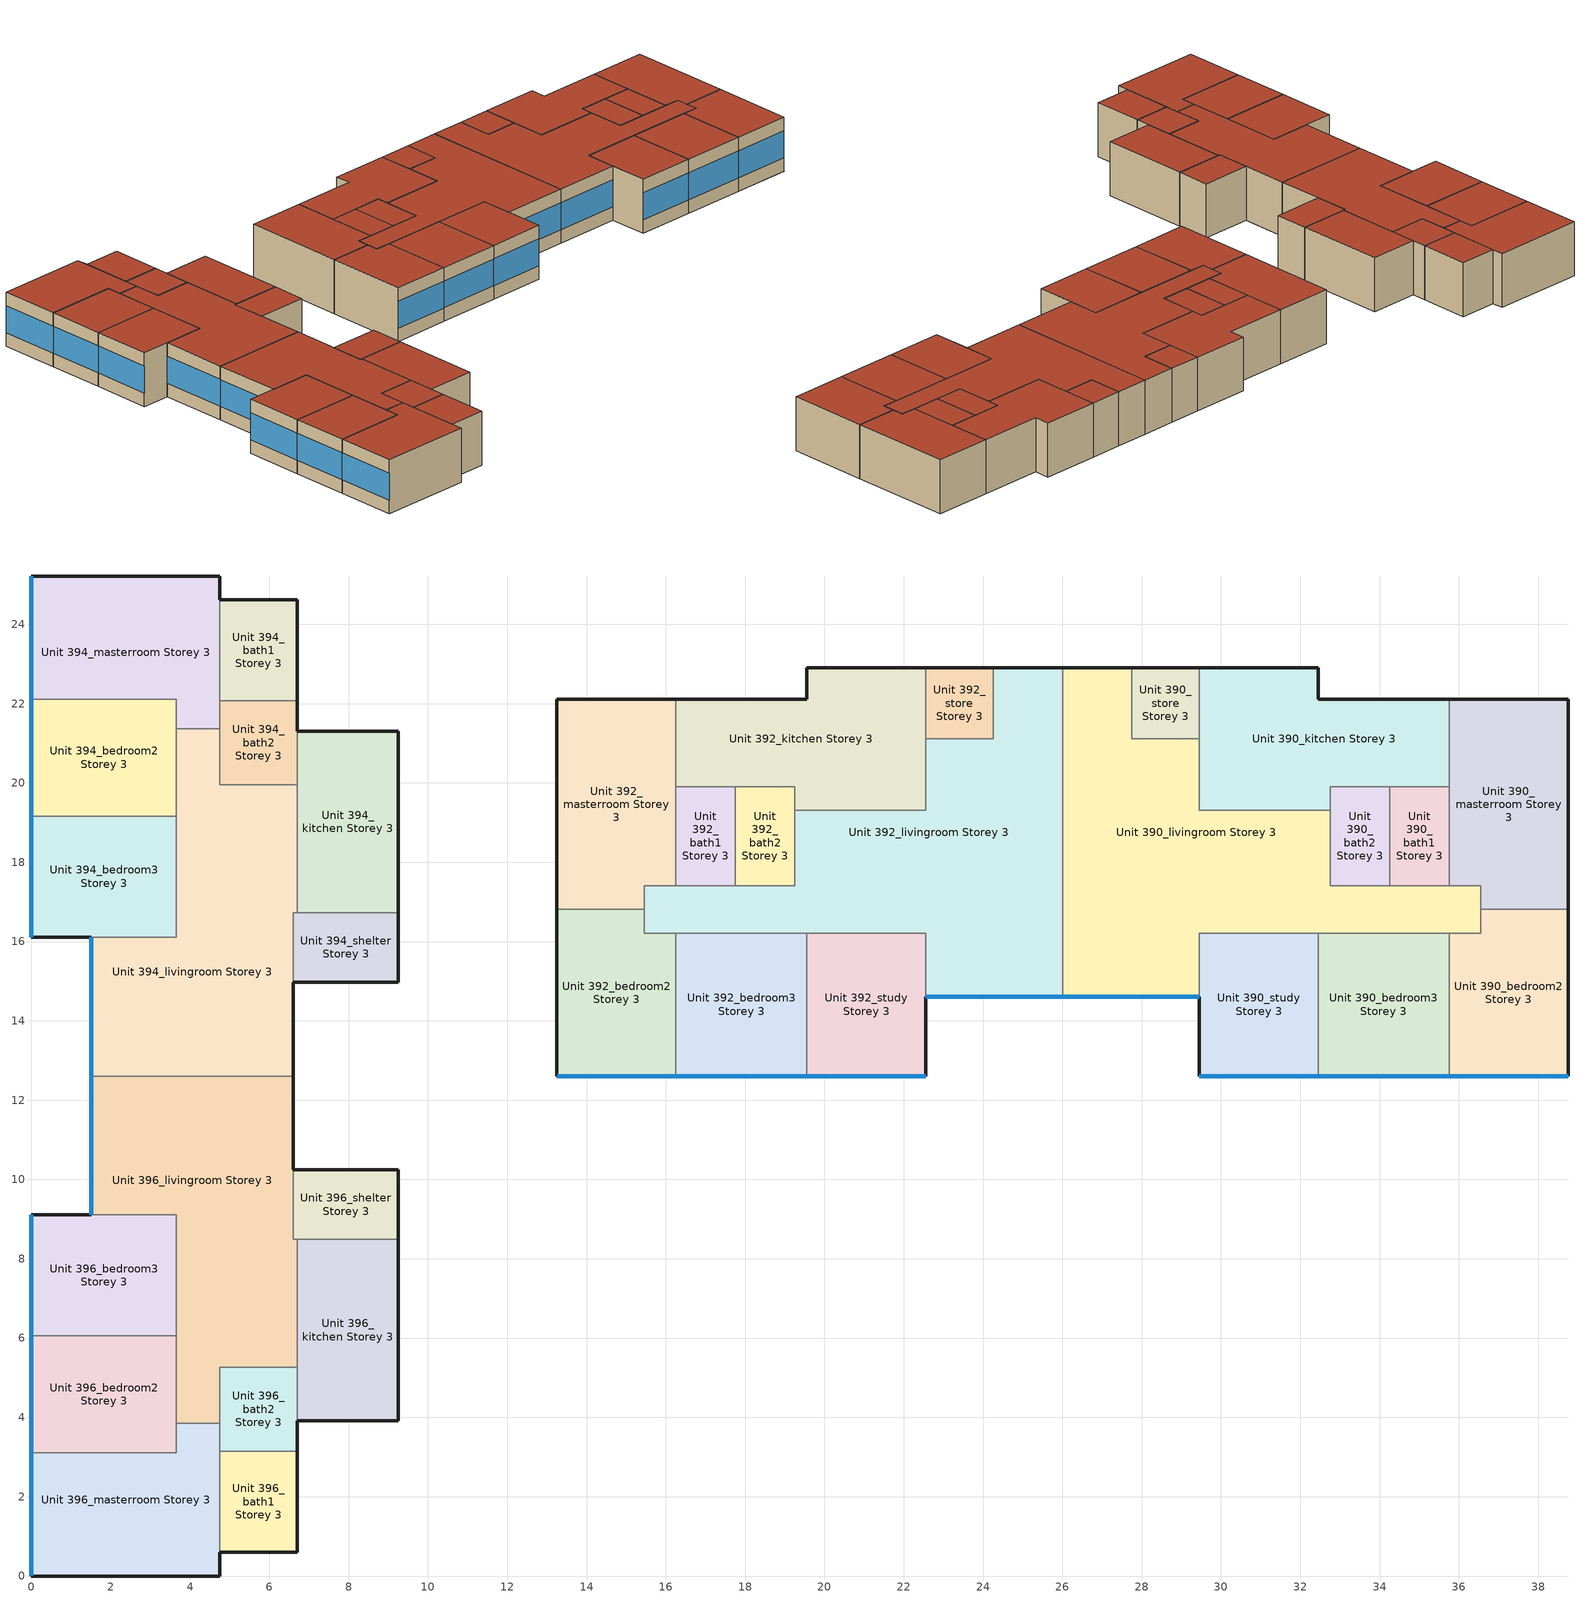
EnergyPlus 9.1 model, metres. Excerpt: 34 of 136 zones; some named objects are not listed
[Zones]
Unit 394_masterroom Storey 3
 floor adiabatic (Project Floor): 4.75,25.22 4.75,21.37 3.65,21.37 3.65,22.11 0,22.11 0,25.22 z8.4
 wall outside (Project Wall): 4.75,24.62 4.75,25.22 0,25.22 0,22.11 z8.4:11.2
 wall to Unit 394_bedroom2 Storey 3 (Project Wall): 0,22.11 3.65,22.11 3.65,21.37 z8.4:11.2
 wall to Unit 394_livingroom Storey 3 (Project Wall): 3.65,21.37 4.75,21.37 z8.4:11.2
 wall to Unit 394_bath1 Storey 3 (Project Wall): 4.75,22.07 4.75,24.62 z8.4:11.2
 wall to Unit 394_bath2 Storey 3 (Project Wall): 4.75,21.37 4.75,22.07 z8.4:11.2
 window (Project External Window): 0,25.22 0,22.12 z9.1:10.5
 roof outside (Project Flat Roof): 4.75,21.37 4.75,25.22 0,25.22 0,22.11 3.65,22.11 3.65,21.37 z11.2
Unit 394_bedroom2 Storey 3
 floor adiabatic (Project Floor): 3.65,22.11 3.65,19.16 0,19.16 0,22.11 z8.4
 wall outside (Project Wall): 0,22.11 0,19.16 z8.4:11.2
 wall to Unit 394_livingroom Storey 3 (Project Wall): 3.65,19.16 3.65,21.37 z8.4:11.2
 wall to Unit 394_bedroom3 Storey 3 (Project Wall): 0,19.16 3.65,19.16 z8.4:11.2
 window (Project External Window): 0,22.11 0,19.17 z9.1:10.5
 roof outside (Project Flat Roof): 3.65,19.16 3.65,22.11 0,22.11 0,19.16 z11.2
Unit 394_bedroom3 Storey 3
 floor adiabatic (Project Floor): 3.65,19.16 3.65,16.11 0,16.11 0,19.16 z8.4
 wall outside (Project Wall): 0,19.16 0,16.11 1.5,16.11 z8.4:11.2
 wall to Unit 394_livingroom Storey 3 (Project Wall): 1.5,16.11 3.65,16.11 3.65,19.16 z8.4:11.2
 window (Project External Window): 0,19.16 0,16.11 z9.1:10.5
 roof outside (Project Flat Roof): 3.65,16.11 3.65,19.16 0,19.16 0,16.11 z11.2
Unit 394_bath1 Storey 3
 floor adiabatic (Project Floor): 6.7,24.62 6.7,22.07 4.75,22.07 4.75,24.62 z8.4
 wall outside (Project Wall): 6.71,22.07 6.71,24.62 4.75,24.62 z8.4:11.2
 wall to Unit 394_bath2 Storey 3 (Project Wall): 4.75,22.07 6.7,22.07 z8.4:11.2
 roof outside (Project Flat Roof): 6.71,22.07 6.71,24.62 4.75,24.62 4.75,22.07 z11.2
Unit 394_bath2 Storey 3
 floor adiabatic (Project Floor): 6.7,22.07 6.7,19.96 4.75,19.96 4.75,22.07 z8.4
 wall outside (Project Wall): 6.71,21.31 6.71,22.07 z8.4:11.2
 wall to Unit 394_livingroom Storey 3 (Project Wall): 4.75,21.37 4.75,19.96 6.7,19.96 z8.4:11.2
 wall to Unit 394_kitchen Storey 3 (Project Wall): 6.71,19.96 6.71,21.31 z8.4:11.2
 roof outside (Project Flat Roof): 6.71,19.96 6.71,22.07 4.75,22.07 4.75,19.96 z11.2
Unit 394_shelter Storey 3
 floor adiabatic (Project Floor): 9.25,16.73 9.25,14.98 6.6,14.98 6.6,16.73 z8.4
 wall outside (Project Wall): 6.61,14.98 9.26,14.98 9.26,16.73 z8.4:11.2
 wall to Unit 394_livingroom Storey 3 (Project Wall): 6.7,16.73 6.6,16.73 / 6.61,16.73 6.61,14.98 z8.4:11.2
 wall to Unit 394_kitchen Storey 3 (Project Wall): 9.25,16.73 6.7,16.73 z8.4:11.2
 roof outside (Project Flat Roof): 9.26,14.98 9.26,16.73 6.61,16.73 6.61,14.98 z11.2
Unit 394_livingroom Storey 3
 floor adiabatic (Project Floor): 6.7,19.96 6.7,16.73 6.6,16.73 6.6,12.61 1.5,12.61 1.5,16.11 3.65,16.11 3.65,21.37 4.75,21.37 4.75,19.96 z8.4
 wall outside (Project Wall): 1.5,16.11 1.5,12.61 / 6.61,12.61 6.61,14.98 z8.4:11.2
 wall to Unit 396_livingroom Storey 3 (Project Wall): 1.5,12.61 6.6,12.61 z8.4:11.2
 wall to Unit 394_kitchen Storey 3 (Project Wall): 6.71,16.73 6.71,19.96 z8.4:11.2
 window (Project External Window): 1.5,16.11 1.5,12.61 z9.1:10.5
 roof outside (Project Flat Roof): 6.61,12.61 6.61,16.73 6.71,16.73 6.71,19.96 4.75,19.96 4.75,21.37 3.65,21.37 3.65,16.11 1.5,16.11 1.5,12.61 z11.2
Unit 394_kitchen Storey 3
 floor adiabatic (Project Floor): 9.25,21.31 9.25,16.73 6.7,16.73 6.7,21.31 z8.4
 wall outside (Project Wall): 9.26,16.73 9.26,21.31 6.71,21.31 z8.4:11.2
 roof outside (Project Flat Roof): 9.26,16.73 9.26,21.31 6.71,21.31 6.71,16.73 z11.2
Unit 396_masterroom Storey 3
 floor adiabatic (Project Floor): 4.75,3.85 4.75,0 0,0 0,3.1 3.65,3.1 3.65,3.85 z8.4
 wall outside (Project Wall): 0,3.1 0,0 4.75,0 4.75,0.6 z8.4:11.2
 wall to Unit 396_livingroom Storey 3 (Project Wall): 4.75,3.85 3.65,3.85 z8.4:11.2
 wall to Unit 396_bedroom2 Storey 3 (Project Wall): 3.65,3.85 3.65,3.1 0,3.1 z8.4:11.2
 wall to Unit 396_bath1 Storey 3 (Project Wall): 4.75,0.6 4.75,3.15 z8.4:11.2
 wall to Unit 396_bath2 Storey 3 (Project Wall): 4.75,3.15 4.75,3.85 z8.4:11.2
 window (Project External Window): 0,3.1 0,0 z9.1:10.5
 roof outside (Project Flat Roof): 4.75,0 4.75,3.85 3.65,3.85 3.65,3.1 0,3.1 0,0 z11.2
Unit 396_bedroom2 Storey 3
 floor adiabatic (Project Floor): 3.65,6.05 3.65,3.1 0,3.1 0,6.05 z8.4
 wall outside (Project Wall): 0,6.05 0,3.1 z8.4:11.2
 wall to Unit 396_livingroom Storey 3 (Project Wall): 3.65,3.85 3.65,6.05 z8.4:11.2
 wall to Unit 396_bedroom3 Storey 3 (Project Wall): 3.65,6.05 0,6.05 z8.4:11.2
 window (Project External Window): 0,6.05 0,3.11 z9.1:10.5
 roof outside (Project Flat Roof): 3.65,3.1 3.65,6.05 0,6.05 0,3.1 z11.2
Unit 396_bedroom3 Storey 3
 floor adiabatic (Project Floor): 3.65,9.11 3.65,6.05 0,6.05 0,9.11 z8.4
 wall outside (Project Wall): 1.5,9.11 0,9.11 0,6.05 z8.4:11.2
 wall to Unit 396_livingroom Storey 3 (Project Wall): 3.65,6.05 3.65,9.11 1.5,9.11 z8.4:11.2
 window (Project External Window): 0,9.11 0,6.06 z9.1:10.5
 roof outside (Project Flat Roof): 3.65,6.05 3.65,9.11 0,9.11 0,6.05 z11.2
Unit 396_bath1 Storey 3
 floor adiabatic (Project Floor): 6.7,3.15 6.7,0.6 4.75,0.6 4.75,3.15 z8.4
 wall outside (Project Wall): 4.75,0.6 6.71,0.6 6.71,3.15 z8.4:11.2
 wall to Unit 396_bath2 Storey 3 (Project Wall): 6.7,3.15 4.75,3.15 z8.4:11.2
 roof outside (Project Flat Roof): 6.71,0.6 6.71,3.15 4.75,3.15 4.75,0.6 z11.2
Unit 396_bath2 Storey 3
 floor adiabatic (Project Floor): 6.7,5.26 6.7,3.15 4.75,3.15 4.75,5.26 z8.4
 wall outside (Project Wall): 6.71,3.15 6.71,3.91 z8.4:11.2
 wall to Unit 396_livingroom Storey 3 (Project Wall): 6.7,5.26 4.75,5.26 4.75,3.85 z8.4:11.2
 wall to Unit 396_kitchen Storey 3 (Project Wall): 6.71,3.91 6.71,5.26 z8.4:11.2
 roof outside (Project Flat Roof): 6.71,3.15 6.71,5.26 4.75,5.26 4.75,3.15 z11.2
Unit 396_shelter Storey 3
 floor adiabatic (Project Floor): 9.25,10.24 9.25,8.49 6.6,8.49 6.6,10.24 z8.4
 wall outside (Project Wall): 9.26,8.49 9.26,10.24 6.61,10.24 z8.4:11.2
 wall to Unit 396_livingroom Storey 3 (Project Wall): 6.61,10.24 6.61,8.49 / 6.6,8.49 6.7,8.49 z8.4:11.2
 wall to Unit 396_kitchen Storey 3 (Project Wall): 6.7,8.49 9.25,8.49 z8.4:11.2
 roof outside (Project Flat Roof): 9.26,8.49 9.26,10.24 6.61,10.24 6.61,8.49 z11.2
Unit 396_livingroom Storey 3
 floor adiabatic (Project Floor): 6.6,12.61 6.6,8.49 6.7,8.49 6.7,5.26 4.75,5.26 4.75,3.85 3.65,3.85 3.65,9.11 1.5,9.11 1.5,12.61 z8.4
 wall outside (Project Wall): 1.5,12.61 1.5,9.11 / 6.61,10.24 6.61,12.61 z8.4:11.2
 wall to Unit 396_kitchen Storey 3 (Project Wall): 6.71,5.26 6.71,8.49 z8.4:11.2
 window (Project External Window): 1.5,12.61 1.5,9.11 z9.1:10.5
 roof outside (Project Flat Roof): 6.71,5.26 6.71,8.49 6.61,8.49 6.61,12.61 1.5,12.61 1.5,9.11 3.65,9.11 3.65,3.85 4.75,3.85 4.75,5.26 z11.2
Unit 396_kitchen Storey 3
 floor adiabatic (Project Floor): 9.25,8.49 9.25,3.91 6.7,3.91 6.7,8.49 z8.4
 wall outside (Project Wall): 6.71,3.91 9.26,3.91 9.26,8.49 z8.4:11.2
 roof outside (Project Flat Roof): 9.26,3.91 9.26,8.49 6.71,8.49 6.71,3.91 z11.2
Unit 392_masterroom Storey 3
 floor adiabatic (Project Floor): 16.25,22.11 16.25,17.41 15.45,17.41 15.45,16.81 13.25,16.81 13.25,22.11 z8.4
 wall outside (Project Wall): 16.25,22.11 13.26,22.11 13.26,16.81 z8.4:11.2
 wall to Unit 392_bedroom2 Storey 3 (Project Wall): 13.25,16.81 15.45,16.81 z8.4:11.2
 wall to Unit 392_livingroom Storey 3 (Project Wall): 15.46,16.81 15.46,17.41 / 15.45,17.41 16.25,17.41 z8.4:11.2
 wall to Unit 392_bath1 Storey 3 (Project Wall): 16.25,17.41 16.25,19.91 z8.4:11.2
 wall to Unit 392_kitchen Storey 3 (Project Wall): 16.25,19.91 16.25,22.11 z8.4:11.2
 roof outside (Project Flat Roof): 16.25,17.41 16.25,22.11 13.26,22.11 13.26,16.81 15.46,16.81 15.46,17.41 z11.2
Unit 392_bedroom2 Storey 3
 floor adiabatic (Project Floor): 16.25,16.21 16.25,12.61 13.25,12.61 13.25,16.81 15.45,16.81 15.45,16.21 z8.4
 wall outside (Project Wall): 13.26,16.81 13.26,12.61 16.25,12.61 z8.4:11.2
 wall to Unit 392_bedroom3 Storey 3 (Project Wall): 16.25,12.61 16.25,16.21 z8.4:11.2
 wall to Unit 392_livingroom Storey 3 (Project Wall): 16.25,16.21 15.45,16.21 / 15.46,16.21 15.46,16.81 z8.4:11.2
 window (Project External Window): 13.26,12.61 16.25,12.61 z9.1:10.5
 roof outside (Project Flat Roof): 16.25,12.61 16.25,16.21 15.46,16.21 15.46,16.81 13.26,16.81 13.26,12.61 z11.2
Unit 392_bedroom3 Storey 3
 floor adiabatic (Project Floor): 19.55,16.21 19.55,12.61 16.25,12.61 16.25,16.21 z8.4
 wall outside (Project Wall): 16.25,12.61 19.55,12.61 z8.4:11.2
 wall to Unit 392_livingroom Storey 3 (Project Wall): 19.55,16.21 16.25,16.21 z8.4:11.2
 wall to Unit 392_study Storey 3 (Project Wall): 19.55,12.61 19.55,16.21 z8.4:11.2
 window (Project External Window): 16.26,12.61 19.55,12.61 z9.1:10.5
 roof outside (Project Flat Roof): 19.55,12.61 19.55,16.21 16.25,16.21 16.25,12.61 z11.2
Unit 392_study Storey 3
 floor adiabatic (Project Floor): 22.55,16.21 22.55,12.61 19.55,12.61 19.55,16.21 z8.4
 wall outside (Project Wall): 19.55,12.61 22.55,12.61 22.55,14.61 z8.4:11.2
 wall to Unit 392_livingroom Storey 3 (Project Wall): 22.55,14.61 22.55,16.21 19.55,16.21 z8.4:11.2
 window (Project External Window): 19.56,12.61 22.55,12.61 z9.1:10.5
 roof outside (Project Flat Roof): 22.55,12.61 22.55,16.21 19.55,16.21 19.55,12.61 z11.2
Unit 392_bath1 Storey 3
 floor adiabatic (Project Floor): 17.75,19.91 17.75,17.41 16.25,17.41 16.25,19.91 z8.4
 wall to Unit 392_kitchen Storey 3 (Project Wall): 17.75,19.91 16.25,19.91 z8.4:11.2
 wall to Unit 392_livingroom Storey 3 (Project Wall): 16.25,17.41 17.75,17.41 z8.4:11.2
 wall to Unit 392_bath2 Storey 3 (Project Wall): 17.75,17.41 17.75,19.91 z8.4:11.2
 roof outside (Project Flat Roof): 17.75,17.41 17.75,19.91 16.25,19.91 16.25,17.41 z11.2
Unit 392_bath2 Storey 3
 floor adiabatic (Project Floor): 19.25,19.91 19.25,17.41 17.75,17.41 17.75,19.91 z8.4
 wall to Unit 392_kitchen Storey 3 (Project Wall): 19.25,19.31 19.25,19.91 17.75,19.91 z8.4:11.2
 wall to Unit 392_livingroom Storey 3 (Project Wall): 17.75,17.41 19.25,17.41 19.25,19.31 z8.4:11.2
 roof outside (Project Flat Roof): 19.25,17.41 19.25,19.91 17.75,19.91 17.75,17.41 z11.2
Unit 392_livingroom Storey 3
 floor adiabatic (Project Floor): 26,22.91 26,14.61 22.55,14.61 22.55,16.21 15.45,16.21 15.45,17.41 19.25,17.41 19.25,19.31 22.55,19.31 22.55,21.11 24.25,21.11 24.25,22.91 z8.4
 wall outside (Project Wall): 26,22.91 24.25,22.91 / 22.55,14.61 26,14.61 z8.4:11.2
 wall to Unit 392_store Storey 3 (Project Wall): 24.25,22.91 24.25,21.11 22.55,21.11 z8.4:11.2
 wall to Unit 392_kitchen Storey 3 (Project Wall): 22.55,21.11 22.55,19.31 19.25,19.31 z8.4:11.2
 wall to Unit 390_livingroom Storey 3 (Project Wall): 26,14.61 26,22.91 z8.4:11.2
 window (Project External Window): 22.56,14.61 26,14.61 z9.1:10.5
 roof outside (Project Flat Roof): 26,14.61 26,22.91 24.25,22.91 24.25,21.11 22.55,21.11 22.55,19.31 19.25,19.31 19.25,17.41 15.46,17.41 15.46,16.21 22.55,16.21 22.55,14.61 z11.2
Unit 392_kitchen Storey 3
 floor adiabatic (Project Floor): 22.55,22.91 22.55,19.31 19.25,19.31 19.25,19.91 16.25,19.91 16.25,22.11 19.55,22.11 19.55,22.91 z8.4
 wall outside (Project Wall): 22.55,22.91 19.55,22.91 19.55,22.11 16.25,22.11 z8.4:11.2
 wall to Unit 392_store Storey 3 (Project Wall): 22.55,21.11 22.55,22.91 z8.4:11.2
 roof outside (Project Flat Roof): 22.55,19.31 22.55,22.91 19.55,22.91 19.55,22.11 16.25,22.11 16.25,19.91 19.25,19.91 19.25,19.31 z11.2
Unit 392_store Storey 3
 floor adiabatic (Project Floor): 24.25,22.91 24.25,21.11 22.55,21.11 22.55,22.91 z8.4
 wall outside (Project Wall): 24.25,22.91 22.55,22.91 z8.4:11.2
 roof outside (Project Flat Roof): 24.25,21.11 24.25,22.91 22.55,22.91 22.55,21.11 z11.2
Unit 390_masterroom Storey 3
 floor adiabatic (Project Floor): 38.75,22.11 38.75,16.81 36.55,16.81 36.55,17.41 35.75,17.41 35.75,22.11 z8.4
 wall outside (Project Wall): 38.76,16.81 38.76,22.11 35.76,22.11 z8.4:11.2
 wall to Unit 390_bath1 Storey 3 (Project Wall): 35.76,19.91 35.76,17.41 z8.4:11.2
 wall to Unit 390_kitchen Storey 3 (Project Wall): 35.76,22.11 35.76,19.91 z8.4:11.2
 wall to Unit 390_livingroom Storey 3 (Project Wall): 35.75,17.41 36.55,17.41 36.55,16.81 z8.4:11.2
 wall to Unit 390_bedroom2 Storey 3 (Project Wall): 36.55,16.81 38.75,16.81 z8.4:11.2
 roof outside (Project Flat Roof): 38.76,16.81 38.76,22.11 35.76,22.11 35.76,17.41 36.55,17.41 36.55,16.81 z11.2
Unit 390_bedroom2 Storey 3
 floor adiabatic (Project Floor): 38.75,16.81 38.75,12.61 35.75,12.61 35.75,16.21 36.55,16.21 36.55,16.81 z8.4
 wall outside (Project Wall): 35.76,12.61 38.76,12.61 38.76,16.81 z8.4:11.2
 wall to Unit 390_livingroom Storey 3 (Project Wall): 36.55,16.81 36.55,16.21 35.75,16.21 z8.4:11.2
 wall to Unit 390_bedroom3 Storey 3 (Project Wall): 35.76,16.21 35.76,12.61 z8.4:11.2
 window (Project External Window): 35.76,12.61 38.75,12.61 z9.1:10.5
 roof outside (Project Flat Roof): 38.76,12.61 38.76,16.81 36.55,16.81 36.55,16.21 35.76,16.21 35.76,12.61 z11.2
Unit 390_bedroom3 Storey 3
 floor adiabatic (Project Floor): 35.75,16.21 35.75,12.61 32.45,12.61 32.45,16.21 z8.4
 wall outside (Project Wall): 32.45,12.61 35.76,12.61 z8.4:11.2
 wall to Unit 390_livingroom Storey 3 (Project Wall): 35.75,16.21 32.45,16.21 z8.4:11.2
 wall to Unit 390_study Storey 3 (Project Wall): 32.45,16.21 32.45,12.61 z8.4:11.2
 window (Project External Window): 32.46,12.61 35.75,12.61 z9.1:10.5
 roof outside (Project Flat Roof): 35.76,12.61 35.76,16.21 32.45,16.21 32.45,12.61 z11.2
Unit 390_study Storey 3
 floor adiabatic (Project Floor): 32.45,16.21 32.45,12.61 29.45,12.61 29.45,16.21 z8.4
 wall outside (Project Wall): 29.45,14.61 29.45,12.61 32.45,12.61 z8.4:11.2
 wall to Unit 390_livingroom Storey 3 (Project Wall): 32.45,16.21 29.45,16.21 29.45,14.61 z8.4:11.2
 window (Project External Window): 29.46,12.61 32.45,12.61 z9.1:10.5
 roof outside (Project Flat Roof): 32.45,12.61 32.45,16.21 29.45,16.21 29.45,12.61 z11.2
Unit 390_bath1 Storey 3
 floor adiabatic (Project Floor): 35.75,19.91 35.75,17.41 34.25,17.41 34.25,19.91 z8.4
 wall to Unit 390_kitchen Storey 3 (Project Wall): 35.75,19.91 34.25,19.91 z8.4:11.2
 wall to Unit 390_bath2 Storey 3 (Project Wall): 34.26,19.91 34.26,17.41 z8.4:11.2
 wall to Unit 390_livingroom Storey 3 (Project Wall): 34.25,17.41 35.75,17.41 z8.4:11.2
 roof outside (Project Flat Roof): 35.76,17.41 35.76,19.91 34.26,19.91 34.26,17.41 z11.2
Unit 390_bath2 Storey 3
 floor adiabatic (Project Floor): 34.25,19.91 34.25,17.41 32.75,17.41 32.75,19.91 z8.4
 wall to Unit 390_kitchen Storey 3 (Project Wall): 34.25,19.91 32.75,19.91 / 32.76,19.91 32.76,19.31 z8.4:11.2
 wall to Unit 390_livingroom Storey 3 (Project Wall): 32.76,19.31 32.76,17.41 / 32.75,17.41 34.25,17.41 z8.4:11.2
 roof outside (Project Flat Roof): 34.26,17.41 34.26,19.91 32.76,19.91 32.76,17.41 z11.2
Unit 390_livingroom Storey 3
 floor adiabatic (Project Floor): 32.75,19.31 32.75,17.41 36.55,17.41 36.55,16.21 29.45,16.21 29.45,14.61 26,14.61 26,22.91 27.75,22.91 27.75,21.11 29.45,21.11 29.45,19.31 z8.4
 wall outside (Project Wall): 27.75,22.91 26,22.91 / 26,14.61 29.45,14.61 z8.4:11.2
 wall to Unit 390_kitchen Storey 3 (Project Wall): 32.75,19.31 29.45,19.31 29.45,21.11 z8.4:11.2
 wall to Unit 390_store Storey 3 (Project Wall): 29.45,21.11 27.75,21.11 27.75,22.91 z8.4:11.2
 window (Project External Window): 26.01,14.61 29.45,14.61 z9.1:10.5
 roof outside (Project Flat Roof): 36.55,16.21 36.55,17.41 32.76,17.41 32.76,19.31 29.45,19.31 29.45,21.11 27.75,21.11 27.75,22.91 26,22.91 26,14.61 29.45,14.61 29.45,16.21 z11.2
Unit 390_kitchen Storey 3
 floor adiabatic (Project Floor): 35.75,22.11 35.75,19.91 32.75,19.91 32.75,19.31 29.45,19.31 29.45,22.91 32.45,22.91 32.45,22.11 z8.4
 wall outside (Project Wall): 35.76,22.11 32.45,22.11 32.45,22.91 29.45,22.91 z8.4:11.2
 wall to Unit 390_store Storey 3 (Project Wall): 29.45,22.91 29.45,21.11 z8.4:11.2
 roof outside (Project Flat Roof): 35.76,19.91 35.76,22.11 32.45,22.11 32.45,22.91 29.45,22.91 29.45,19.31 32.76,19.31 32.76,19.91 z11.2
Unit 390_store Storey 3
 floor adiabatic (Project Floor): 29.45,22.91 29.45,21.11 27.75,21.11 27.75,22.91 z8.4
 wall outside (Project Wall): 29.45,22.91 27.75,22.91 z8.4:11.2
 roof outside (Project Flat Roof): 29.45,21.11 29.45,22.91 27.75,22.91 27.75,21.11 z11.2
[Building]
One Precinct: North Axis=0; Terrain=City; Loads Convergence Tolerance Value=0.04; Temperature Convergence Tolerance Value=0.4; Solar Distribution=FullInteriorAndExterior; Maximum Number of Warmup Days=25; Minimum Number of Warmup Days=6
[Site:Location]
SGP_Singapore.486980_IWEC: Latitude=1.37; Longitude=103.98; Time Zone=8; Elevation=16
[MATERIAL] Roughness=MediumRough
Name | Thickness | Conductivity | Density | Specific Heat | Thermal Absorptance | Solar Absorptance | Visible Absorptance
ConcreteWall | 0.15 | 0.8 | 2400 | 880 | 0.85 | 0.79 | 0.79
Greenwall | 0.079 | 2.5 | 1293 | 853 | 0.98 | 0.75 | 0.75
[WindowMaterial:SimpleGlazingSystem]
SingleGlazingEuroGrey: UFactor=5.93; Solar Heat Gain Coefficient=0.62; Visible Transmittance=0.495
[Construction]
Project Wall: Greenwall
Project Floor; Project Flat Roof: ConcreteWall
Project External Window: SingleGlazingEuroGrey
[ZONE] Type=1; Multiplier=1; Ceiling Height=autocalculate; Volume=autocalculate; Floor Area=autocalculate; Part of Total Floor Area=Yes
Unit 394_masterroom Storey 3; Unit 394_bedroom2 Storey 3; Unit 394_bedroom3 Storey 3; Unit 394_bath1 Storey 3; Unit 394_bath2 Storey 3; Unit 394_shelter Storey 3; Unit 394_livingroom Storey 3; Unit 394_kitchen Storey 3; Unit 396_masterroom Storey 3; Unit 396_bedroom2 Storey 3; Unit 396_bedroom3 Storey 3; Unit 396_bath1 Storey 3; Unit 396_bath2 Storey 3; Unit 396_shelter Storey 3; Unit 396_livingroom Storey 3; Unit 396_kitchen Storey 3; Unit 392_masterroom Storey 3; Unit 392_bedroom2 Storey 3; Unit 392_bedroom3 Storey 3; Unit 392_study Storey 3; Unit 392_bath1 Storey 3; Unit 392_bath2 Storey 3; Unit 392_livingroom Storey 3; Unit 392_kitchen Storey 3; Unit 392_store Storey 3; Unit 390_masterroom Storey 3; Unit 390_bedroom2 Storey 3; Unit 390_bedroom3 Storey 3; Unit 390_study Storey 3; Unit 390_bath1 Storey 3; Unit 390_bath2 Storey 3; Unit 390_livingroom Storey 3; Unit 390_kitchen Storey 3; Unit 390_store Storey 3
[ZONEINFILTRATION:DESIGNFLOWRATE] Design Flow Rate Calculation Method=AirChanges/Hour; Constant Term Coefficient=1; Temperature Term Coefficient=0; Velocity Term Coefficient=0; Velocity Squared Term Coefficient=0
Name | Zone or ZoneList | Schedule | Air Changes per Hour
Unit 394_masterroom Storey 3 Infiltration | Unit 394_masterroom Storey 3 | Always On | 0.2
Unit 394_bedroom2 Storey 3 Infiltration | Unit 394_bedroom2 Storey 3 | Always On | 0.2
Unit 394_bedroom3 Storey 3 Infiltration | Unit 394_bedroom3 Storey 3 | Always On | 0.2
Unit 394_bath1 Storey 3 Infiltration | Unit 394_bath1 Storey 3 | Always On | 1
Unit 394_bath2 Storey 3 Infiltration | Unit 394_bath2 Storey 3 | Always On | 1
Unit 394_shelter Storey 3 Infiltration | Unit 394_shelter Storey 3 | Always On | 1
Unit 394_livingroom Storey 3 Infiltration | Unit 394_livingroom Storey 3 | Living_Infiltration_AirCon | 1
Unit 394_kitchen Storey 3 Infiltration | Unit 394_kitchen Storey 3 | Always On | 1
Unit 396_masterroom Storey 3 Infiltration | Unit 396_masterroom Storey 3 | Always On | 0.2
Unit 396_bedroom2 Storey 3 Infiltration | Unit 396_bedroom2 Storey 3 | Always On | 0.2
Unit 396_bedroom3 Storey 3 Infiltration | Unit 396_bedroom3 Storey 3 | Always On | 0.2
Unit 396_bath1 Storey 3 Infiltration | Unit 396_bath1 Storey 3 | Always On | 1
Unit 396_bath2 Storey 3 Infiltration | Unit 396_bath2 Storey 3 | Always On | 1
Unit 396_shelter Storey 3 Infiltration | Unit 396_shelter Storey 3 | Always On | 1
Unit 396_livingroom Storey 3 Infiltration | Unit 396_livingroom Storey 3 | Living_Infiltration_AirCon | 1
Unit 396_kitchen Storey 3 Infiltration | Unit 396_kitchen Storey 3 | Always On | 1
Unit 392_masterroom Storey 3 Infiltration | Unit 392_masterroom Storey 3 | Always On | 0.2
Unit 392_bedroom2 Storey 3 Infiltration | Unit 392_bedroom2 Storey 3 | Always On | 0.2
Unit 392_bedroom3 Storey 3 Infiltration | Unit 392_bedroom3 Storey 3 | Always On | 0.2
Unit 392_study Storey 3 Infiltration | Unit 392_study Storey 3 | Always On | 1
Unit 392_bath1 Storey 3 Infiltration | Unit 392_bath1 Storey 3 | Always On | 1
Unit 392_bath2 Storey 3 Infiltration | Unit 392_bath2 Storey 3 | Always On | 1
Unit 392_livingroom Storey 3 Infiltration | Unit 392_livingroom Storey 3 | Living_Infiltration_AirCon | 1
Unit 392_kitchen Storey 3 Infiltration | Unit 392_kitchen Storey 3 | Always On | 1
Unit 392_store Storey 3 Infiltration | Unit 392_store Storey 3 | Always On | 1
Unit 390_masterroom Storey 3 Infiltration | Unit 390_masterroom Storey 3 | Always On | 0.2
Unit 390_bedroom2 Storey 3 Infiltration | Unit 390_bedroom2 Storey 3 | Always On | 0.2
Unit 390_bedroom3 Storey 3 Infiltration | Unit 390_bedroom3 Storey 3 | Always On | 0.2
Unit 390_study Storey 3 Infiltration | Unit 390_study Storey 3 | Always On | 1
Unit 390_bath1 Storey 3 Infiltration | Unit 390_bath1 Storey 3 | Always On | 1
Unit 390_bath2 Storey 3 Infiltration | Unit 390_bath2 Storey 3 | Always On | 1
Unit 390_livingroom Storey 3 Infiltration | Unit 390_livingroom Storey 3 | Living_Infiltration_AirCon | 1
Unit 390_kitchen Storey 3 Infiltration | Unit 390_kitchen Storey 3 | Always On | 1
Unit 390_store Storey 3 Infiltration | Unit 390_store Storey 3 | Always On | 1
[HVACTEMPLATE:ZONE:IDEALLOADSAIRSYSTEM] Template Thermostat=Zone Stat; System Availability Schedule=AirCon_normal; Maximum Heating Supply Air Temperature=50; Minimum Cooling Supply Air Temperature=13; Maximum Heating Supply Air Humidity Ratio=0.0156; Minimum Cooling Supply Air Humidity Ratio=0.0077; Heating Limit=NoLimit; Cooling Limit=NoLimit; Heating Availability Schedule=Always Off; Cooling Availability Schedule=AirCon_normal; Dehumidification Control Type=Humidistat; Cooling Sensible Heat Ratio=0.7; Dehumidification Setpoint=60; Humidification Control Type=None; Outdoor Air Method=None; Outdoor Air Flow Rate per Person=0.00944; Outdoor Air Flow Rate per Zone Floor Area=0; Outdoor Air Flow Rate per Zone=0; Demand Controlled Ventilation Type=None; Outdoor Air Economizer Type=NoEconomizer; Heat Recovery Type=None; Sensible Heat Recovery Effectiveness=0.7; Latent Heat Recovery Effectiveness=0.65
Unit 394_masterroom Storey 3; Unit 394_bedroom2 Storey 3; Unit 394_bedroom3 Storey 3; Unit 394_livingroom Storey 3; Unit 396_masterroom Storey 3; Unit 396_bedroom2 Storey 3; Unit 396_bedroom3 Storey 3; Unit 396_livingroom Storey 3; Unit 392_masterroom Storey 3; Unit 392_bedroom2 Storey 3; Unit 392_bedroom3 Storey 3; Unit 392_livingroom Storey 3; Unit 390_masterroom Storey 3; Unit 390_bedroom2 Storey 3; Unit 390_bedroom3 Storey 3; Unit 390_livingroom Storey 3
[Schedule:Compact]
Always On: Through: 12/31, For: AllDays, Until: 24:00, 1
Always Off: Through: 12/31, For: AllDays, Until: 24:00, 0
AirCon_normal: Through: 31 Dec, For: AllDays, Until: 07:00, 1, Until: 22:00, 0, Until: 24:00, 1
[SCHEDULE:COMPACT]
Living_Infiltration_AirCon: Through: 12/31, For: AllDays, Until: 07:00, 0.2, Until: 22:00, 1, Until: 24:00, 0.2
